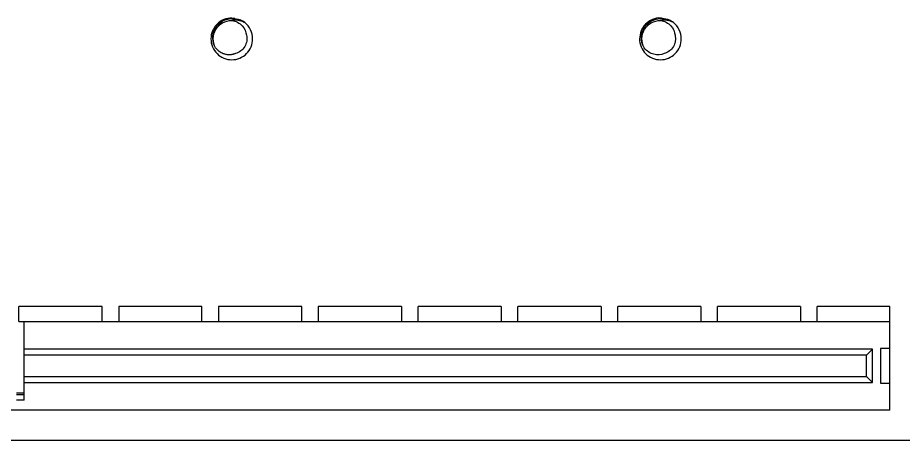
# Model space of a CAD drawing. Header units: inches. Extents: x -3.35 to 3.4, y -3.35 to 3.35.
# Drawn here: x -1.078 to 1.85, y -3.346 to -1.949 of the extents above; entities that cross this region are included whole.
import ezdxf

# ---------------------------------------------------------------- set-up
doc = ezdxf.new("R2010")
doc.units = ezdxf.units.IN
doc.header["$MEASUREMENT"] = 0

msp = doc.modelspace()

# ---------------------------------------------------------------- linework, layer by layer
at = {"color": 7, "linetype": 'Continuous', "lineweight": 25}
for p, q in [((-0.3605, -1.9518), (-0.3701, -1.9499)), ((-0.799, -2.9035), (-1.074, -2.9035)), ((-1.074, -2.9535), (-1.074, -2.9035)), ((-0.799, -2.9535), (-0.799, -2.9035)), ((-0.469, -2.9035), (-0.744, -2.9035)), ((-0.744, -2.9035), (-0.744, -2.9535)), ((-0.469, -2.9535), (-0.469, -2.9035)), ((-0.139, -2.9035), (-0.414, -2.9035)), ((-0.414, -2.9035), (-0.414, -2.9535)), ((-0.139, -2.9535), (-0.139, -2.9035)), ((0.191, -2.9035), (-0.084, -2.9035)), ((-0.084, -2.9035), (-0.084, -2.9535)), ((0.191, -2.9035), (0.191, -2.9535)), ((0.246, -2.9535), (0.246, -2.9035)), ((0.521, -2.9035), (0.246, -2.9035)), ((0.521, -2.9035), (0.521, -2.9535)), ((0.576, -2.9535), (0.576, -2.9035)), ((0.851, -2.9035), (0.576, -2.9035)), ((0.851, -2.9035), (0.851, -2.9535)), ((0.906, -2.9535), (0.906, -2.9035)), ((1.181, -2.9035), (0.906, -2.9035)), ((1.181, -2.9035), (1.181, -2.9535)), ((1.236, -2.9535), (1.236, -2.9035)), ((1.511, -2.9035), (1.236, -2.9035)), ((1.511, -2.9035), (1.511, -2.9535)), ((1.8055, -2.9035), (1.566, -2.9035)), ((1.566, -2.9535), (1.566, -2.9035)), ((1.8055, -3.2465), (1.8055, -2.9035)), ((-1.074, -2.9535), (1.8055, -2.9535)), ((-1.057, -3.2135), (-1.057, -2.9535)), ((1.7485, -3.045), (-1.057, -3.045)), ((1.7485, -3.045), (1.7285, -3.065)), ((1.7485, -3.155), (1.7485, -3.045)), ((1.8055, -3.0425), (1.7755, -3.0425)), ((1.7755, -3.0425), (1.7755, -3.1575)), ((1.7285, -3.065), (-1.057, -3.065)), ((1.7285, -3.135), (1.7285, -3.065)), ((-1.057, -3.135), (1.7285, -3.135)), ((-1.057, -3.155), (1.7485, -3.155)), ((1.7485, -3.155), (1.7285, -3.135)), ((1.7755, -3.1575), (1.8055, -3.1575)), ((-1.057, -3.191), (-1.082, -3.191)), ((-1.057, -3.1959), (-1.082, -3.1959)), ((-1.057, -3.2135), (-1.082, -3.2135)), ((1.8055, -3.2465), (-1.6985, -3.2465)), ((-3.2465, -3.3465), (3.2465, -3.3465))]:
    msp.add_line(p, q, dxfattribs=at)
for points, knots in [([(-0.3701, -1.9499), (-0.3791, -1.9499), (-0.3881, -1.9517), (-0.4048, -1.9586), (-0.4125, -1.9637), (-0.4253, -1.9765), (-0.4304, -1.9842), (-0.4373, -2.0008), (-0.4391, -2.0099), (-0.4391, -2.0189)], [0, 0, 0, 0, 0.25, 0.25, 0.5, 0.5, 0.75, 0.75, 1, 1, 1, 1]), ([(-0.4235, -2.0485), (-0.4291, -2.0395), (-0.4324, -2.0289), (-0.4332, -2.0072), (-0.4307, -1.9961), (-0.4204, -1.9763), (-0.4125, -1.9677), (-0.3932, -1.9554), (-0.3818, -1.9518), (-0.3701, -1.9512)], [0, 0, 0, 0, 0.25, 0.25, 0.5, 0.5, 0.75, 0.75, 1, 1, 1, 1]), ([(-0.4235, -2.0485), (-0.4287, -2.0393), (-0.4313, -2.0287), (-0.4311, -2.0075), (-0.4281, -1.997), (-0.4174, -1.9788), (-0.4096, -1.9711), (-0.3912, -1.9606), (-0.3807, -1.9578), (-0.3701, -1.9578)], [0, 0, 0, 0, 0.25, 0.25, 0.5, 0.5, 0.75, 0.75, 1, 1, 1, 1]), ([(-0.3267, -1.9652), (-0.3281, -1.9645), (-0.3308, -1.9631), (-0.335, -1.9613), (-0.3392, -1.9598), (-0.3435, -1.9586), (-0.3482, -1.9577), (-0.3533, -1.957), (-0.3588, -1.9568), (-0.3642, -1.957), (-0.3677, -1.9575), (-0.3694, -1.9578)], [0, 0, 0, 0, 0.104921, 0.208217, 0.309896, 0.409965, 0.508436, 0.635284, 0.759477, 0.88103, 1, 1, 1, 1]), ([(-0.3694, -1.9578), (-0.3561, -1.9598), (-0.3442, -1.9663), (-0.3274, -1.9842), (-0.3226, -1.9956), (-0.3218, -2.0066)], [0, 0, 0, 0, 0.5, 0.5, 1, 1, 1, 1]), ([(1.0543, -1.9513), (1.052, -1.9508), (1.0409, -1.9481), (1.02, -1.954), (0.9973, -1.9687), (0.9813, -1.9918), (0.9793, -2.0099), (0.9782, -2.0189)], [0, 0, 0, 0, 0.062962, 0.297222, 0.531481, 0.765741, 1, 1, 1, 1]), ([(0.9938, -2.0485), (0.987, -2.0377), (0.9837, -2.0246), (0.9855, -1.9983), (0.9906, -1.9853), (1.008, -1.9645), (1.0202, -1.9567), (1.0472, -1.9498), (1.0621, -1.9507), (1.0754, -1.9559)], [0, 0, 0, 0, 0.25, 0.25, 0.5, 0.5, 0.75, 0.75, 1, 1, 1, 1]), ([(0.9938, -2.0485), (0.9887, -2.0393), (0.986, -2.0287), (0.9863, -2.0075), (0.9892, -1.997), (0.9999, -1.9788), (1.0077, -1.9711), (1.0261, -1.9606), (1.0367, -1.9578), (1.0472, -1.9578)], [0, 0, 0, 0, 0.25, 0.25, 0.5, 0.5, 0.75, 0.75, 1, 1, 1, 1]), ([(1.0906, -1.9652), (1.0838, -1.9614), (1.0765, -1.9589), (1.062, -1.9565), (1.0548, -1.9565), (1.0479, -1.9578)], [0, 0, 0, 0, 0.5, 0.5, 1, 1, 1, 1]), ([(1.0479, -1.9578), (1.0612, -1.9598), (1.0732, -1.9663), (1.0899, -1.9842), (1.0947, -1.9956), (1.0956, -2.0066)], [0, 0, 0, 0, 0.5, 0.5, 1, 1, 1, 1]), ([(-0.3011, -2.0189), (-0.3011, -2.0087), (-0.3034, -1.9984), (-0.3122, -1.9799), (-0.3187, -1.9717), (-0.3267, -1.9652)], [0, 0, 0, 0, 0.5, 0.5, 1, 1, 1, 1]), ([(1.1162, -2.0189), (1.1162, -2.0087), (1.1139, -1.9984), (1.1051, -1.9799), (1.0986, -1.9717), (1.0906, -1.9652)], [0, 0, 0, 0, 0.5, 0.5, 1, 1, 1, 1]), ([(-0.4391, -2.0189), (-0.4391, -2.0279), (-0.4373, -2.037), (-0.4304, -2.0536), (-0.4252, -2.0613), (-0.4125, -2.0741), (-0.4048, -2.0792), (-0.3881, -2.0861), (-0.3791, -2.0879), (-0.3701, -2.0879)], [0, 0, 0, 0, 0.25, 0.25, 0.5, 0.5, 0.75, 0.75, 1, 1, 1, 1]), ([(-0.3701, -2.0879), (-0.361, -2.0879), (-0.352, -2.0861), (-0.3353, -2.0792), (-0.3277, -2.0741), (-0.3149, -2.0613), (-0.3098, -2.0536), (-0.3029, -2.037), (-0.3011, -2.0279), (-0.3011, -2.0189)], [0, 0, 0, 0, 0.25, 0.25, 0.5, 0.5, 0.75, 0.75, 1, 1, 1, 1]), ([(-0.3218, -2.0066), (-0.3201, -2.0129), (-0.3198, -2.0196), (-0.3217, -2.0325), (-0.3239, -2.0388), (-0.3306, -2.0501), (-0.3351, -2.055), (-0.3456, -2.0628), (-0.3516, -2.0657), (-0.358, -2.0673)], [0, 0, 0, 0, 0.25, 0.25, 0.5, 0.5, 0.75, 0.75, 1, 1, 1, 1]), ([(0.9782, -2.0189), (0.9782, -2.0279), (0.98, -2.037), (0.987, -2.0536), (0.9921, -2.0613), (1.0048, -2.0741), (1.0125, -2.0792), (1.0292, -2.0861), (1.0382, -2.0879), (1.0563, -2.0879), (1.0653, -2.0861), (1.082, -2.0792), (1.0896, -2.0741), (1.1024, -2.0613), (1.1075, -2.0536), (1.1144, -2.037), (1.1162, -2.0279), (1.1162, -2.0189)], [0, 0, 0, 0, 0.125, 0.125, 0.25, 0.25, 0.375, 0.375, 0.5, 0.5, 0.625, 0.625, 0.75, 0.75, 0.875, 0.875, 1, 1, 1, 1]), ([(1.0956, -2.0066), (1.0972, -2.0129), (1.0975, -2.0196), (1.0956, -2.0325), (1.0934, -2.0388), (1.0867, -2.0501), (1.0822, -2.055), (1.0717, -2.0628), (1.0657, -2.0657), (1.0594, -2.0673)], [0, 0, 0, 0, 0.25, 0.25, 0.5, 0.5, 0.75, 0.75, 1, 1, 1, 1]), ([(-0.358, -2.0673), (-0.3592, -2.0678), (-0.3615, -2.0687), (-0.3651, -2.0698), (-0.3684, -2.0706), (-0.3715, -2.0711), (-0.3744, -2.0715), (-0.378, -2.0717), (-0.3823, -2.0716), (-0.3894, -2.0707), (-0.3971, -2.0685), (-0.4053, -2.0647), (-0.4105, -2.0612), (-0.4147, -2.0579), (-0.418, -2.0549), (-0.4211, -2.0516), (-0.4229, -2.0494), (-0.4235, -2.0485)], [0, 0, 0, 0, 0.053777, 0.104113, 0.150874, 0.193927, 0.233151, 0.268435, 0.33912, 0.408153, 0.560886, 0.665232, 0.774204, 0.815988, 0.882093, 0.956205, 1, 1, 1, 1]), ([(1.0594, -2.0673), (1.0492, -2.0717), (1.037, -2.0729), (1.0133, -2.0667), (1.0019, -2.0593), (0.9938, -2.0485)], [0, 0, 0, 0, 0.5, 0.5, 1, 1, 1, 1])]:
    msp.add_open_spline(points, degree=3, knots=knots, dxfattribs=at)
for points in [[(-0.3701, -1.9512), (-0.3606, -1.9508), (-0.3509, -1.9524), (-0.3419, -1.9559)], [(-0.3701, -1.9578), (-0.3698, -1.9578), (-0.3696, -1.9578), (-0.3694, -1.9578)], [(-0.3267, -1.9652), (-0.3313, -1.9615), (-0.3365, -1.9584), (-0.3419, -1.9559)], [(1.0472, -1.9578), (1.0475, -1.9578), (1.0477, -1.9578), (1.0479, -1.9578)], [(1.0906, -1.9652), (1.086, -1.9615), (1.0809, -1.9584), (1.0754, -1.9559)]]:
    msp.add_open_spline(points, degree=3, dxfattribs=at)

doc.saveas('drawing.dxf')
